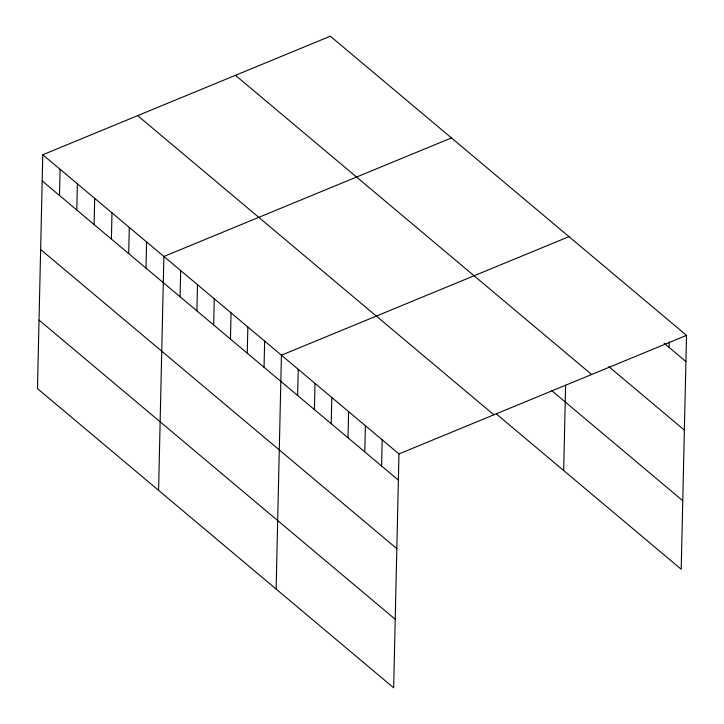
<?xml version="1.0" encoding="UTF-8"?>
<svg xmlns="http://www.w3.org/2000/svg" width="724" height="724" viewBox="0 0 724 724"><rect width="100%" height="100%" fill="white"/><g stroke="black" fill="none" stroke-linecap="round" stroke-linejoin="round"><path stroke-width="1.09" d="M42.788 154.755L37.476 388.625L393.666 687.8L398.969 453.93L42.788 154.755L330.334 36.2L686.524 335.375L681.212 569.245L496.51 414.101M59.495 195.471L60.092 169.289M76.798 210.005L77.387 183.824M94.093 224.53L94.69 198.349M111.396 239.065L111.985 212.883M128.691 253.599L129.288 227.417M145.995 268.124L146.592 241.943M158.583 490.347L163.886 256.477L451.441 137.922M180.086 296.768L180.683 270.577M196.883 310.868L197.471 284.686M213.671 324.967L214.268 298.786M230.458 339.076L231.056 312.895M247.255 353.176L247.843 326.995M264.043 367.285L264.64 341.104M276.125 589.074L281.428 355.203L568.983 236.648M297.627 395.494L298.225 369.303M314.415 409.594L315.012 383.412M331.212 423.694L331.809 397.512M348 437.803L348.597 411.621M364.796 451.903L365.385 425.721M381.584 466.012L382.182 439.83M563.67 470.519L565.607 385.168M669.13 347.448L669.257 342M398.969 453.93L686.524 335.375M664.098 343.221L685.927 361.557M608.812 366.625L684.37 430.092M235.445 75.323L591.626 374.498M551.797 390.698L682.768 500.709M137.678 115.632L493.859 414.807M42.191 180.937L398.381 480.112M40.635 249.481L396.824 548.647M39.033 320.089L395.223 619.264"/></g></svg>
